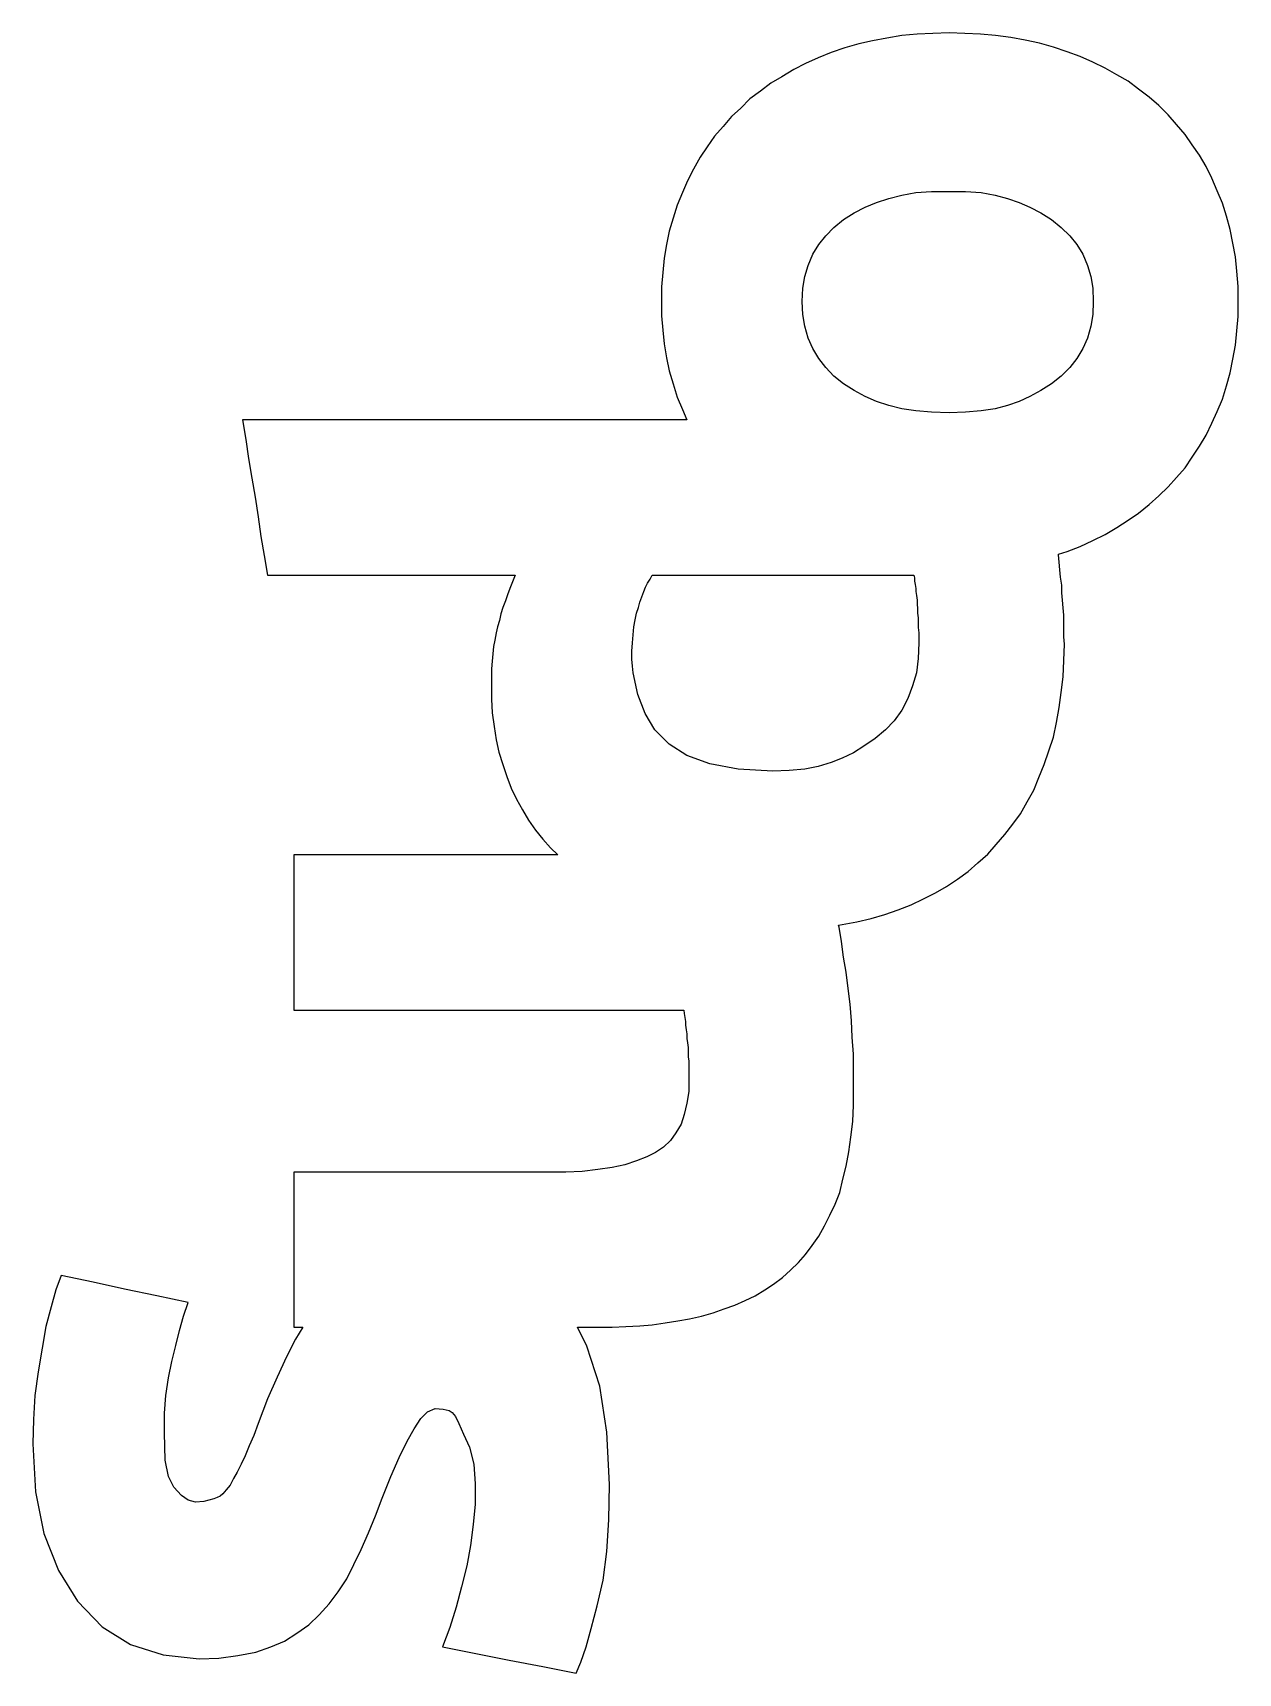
# Model space of a CAD drawing. Extents: x 0 to 162, y 0 to 221.
import ezdxf

# ---------------------------------------------------------------- set-up
doc = ezdxf.new("R2010")
doc.units = 0
doc.layers.add('Layer_1', color=7, linetype='CONTINUOUS')

msp = doc.modelspace()

# ---------------------------------------------------------------- linework, layer by layer
at = {"layer": 'Layer_1', "color": 7}
for points in [[(0, 30.868071), (0.352778, 24.429877), (1.499306, 18.785432), (3.439583, 13.846543), (5.997222, 9.701404), (9.348611, 6.261821), (13.140972, 3.880571), (17.550694, 2.46946), (22.401389, 1.940293), (25.047222, 2.028488), (27.604861, 2.381265), (29.986111, 2.822238), (32.014583, 3.527793), (33.866667, 4.321543), (35.542361, 5.379877), (37.129861, 6.526404), (38.540972, 7.849321), (39.863889, 9.348627), (41.098611, 10.936127), (42.245139, 12.700015), (43.215278, 14.640293), (44.185417, 16.668765), (45.155556, 18.873627), (46.125694, 21.166682), (47.007639, 23.547932), (48.154167, 26.458349), (49.300694, 29.015988), (50.359028, 31.220849), (51.329167, 32.896543), (52.211111, 34.307654), (53.093056, 35.189599), (54.151389, 35.630571), (55.209722, 35.542377), (56.003472, 35.365988), (56.444444, 35.101404), (56.885417, 34.572238), (57.326389, 33.602099), (57.94375, 32.190988), (58.7375, 30.427099), (59.354861, 28.134043), (59.53125, 25.48821), (59.53125, 22.754182), (59.266667, 20.020154), (58.913889, 17.197932), (58.384722, 14.463904), (57.679167, 11.641682), (56.973611, 8.907654), (56.091667, 6.173627), (55.121528, 3.527793), (59.619444, 2.645849), (64.117361, 1.763904), (68.615278, 0.88196), (73.113194, 0.000015), (73.730556, 1.499321), (74.436111, 3.527793), (75.141667, 5.997238), (75.935417, 9.084043), (76.729167, 12.523627), (77.258333, 16.404182), (77.522917, 20.637515), (77.611111, 25.400015), (77.258333, 32.455571), (76.288194, 38.629182), (74.524306, 44.009043), (73.289583, 46.566682), (76.111806, 46.566682), (77.963889, 46.566682), (79.815972, 46.654877), (81.668056, 46.743071), (83.34375, 46.91946), (85.107639, 47.184043), (86.783333, 47.448627), (88.370833, 47.71321), (89.958333, 48.065988), (91.545833, 48.50696), (93.045139, 49.036127), (94.45625, 49.565293), (95.867361, 50.182654), (97.190278, 50.800015), (98.513194, 51.593765), (99.659722, 52.387515), (100.894444, 53.26946), (101.952778, 54.239599), (103.011111, 55.297932), (103.98125, 56.356265), (104.863194, 57.590988), (105.745139, 58.82571), (106.538889, 60.236821), (107.244444, 61.647932), (107.95, 63.147238), (108.567361, 64.734738), (109.008333, 66.498627), (109.449306, 68.262515), (109.802083, 70.202793), (110.066667, 72.143071), (110.33125, 74.259738), (110.419444, 76.464599), (110.419444, 78.757654), (110.419444, 81.05071), (110.419444, 83.343765), (110.243056, 85.636821), (110.154861, 87.841682), (109.978472, 90.046543), (109.713889, 92.16321), (109.449306, 94.368071), (109.096528, 96.396543), (108.831944, 98.51321), (108.479167, 100.453488), (108.390972, 100.718071), (108.920139, 100.806265), (110.860417, 101.159043), (112.800694, 101.600015), (114.652778, 102.129182), (116.416667, 102.746543), (118.180556, 103.452099), (119.85625, 104.245849), (121.44375, 105.039599), (122.943056, 105.921543), (124.442361, 106.891682), (125.853472, 107.950015), (127.176389, 109.096543), (128.499306, 110.243071), (129.645833, 111.565988), (130.792361, 112.888904), (131.850694, 114.300015), (132.909028, 115.711127), (133.790972, 117.298627), (134.672917, 118.886127), (135.378472, 120.561821), (136.084028, 122.32571), (136.701389, 124.177793), (137.31875, 126.029877), (137.759722, 127.970154), (138.1125, 129.998627), (138.377083, 132.027099), (138.641667, 134.143765), (138.729861, 136.348627), (138.818056, 138.553488), (138.729861, 139.523627), (138.729861, 140.493765), (138.729861, 141.463904), (138.729861, 142.434043), (138.641667, 143.404182), (138.553472, 144.462515), (138.465278, 145.432654), (138.465278, 146.490988), (138.288889, 147.549321), (138.200694, 148.51946), (138.1125, 149.577793), (138.024306, 150.547932), (138.024306, 150.636127), (139.170833, 150.988904), (140.934722, 151.69446), (142.610417, 152.48821), (144.286111, 153.28196), (145.873611, 154.252099), (147.372917, 155.222238), (148.784028, 156.192377), (150.195139, 157.338904), (151.518056, 158.485432), (152.752778, 159.720154), (153.899306, 160.954877), (155.045833, 162.277793), (156.015972, 163.688904), (156.986111, 165.18821), (157.868056, 166.687515), (158.661806, 168.275015), (159.367361, 169.862515), (160.072917, 171.53821), (160.602083, 173.302099), (161.13125, 175.065988), (161.484028, 176.918071), (161.836806, 178.770154), (162.013194, 180.710432), (162.189583, 182.65071), (162.189583, 184.679182), (162.189583, 186.707654), (162.013194, 188.736127), (161.836806, 190.676404), (161.484028, 192.528488), (161.13125, 194.380571), (160.602083, 196.14446), (160.072917, 197.908349), (159.367361, 199.584043), (158.661806, 201.259738), (157.868056, 202.847238), (156.986111, 204.346543), (156.015972, 205.757654), (155.045833, 207.168765), (153.899306, 208.491682), (152.752778, 209.814599), (151.518056, 211.049321), (150.195139, 212.195849), (148.784028, 213.254182), (147.372917, 214.312515), (145.873611, 215.19446), (144.286111, 216.076404), (142.610417, 216.870154), (140.934722, 217.663904), (139.170833, 218.281265), (137.31875, 218.898627), (135.466667, 219.427793), (133.526389, 219.868765), (131.586111, 220.221543), (129.557639, 220.486127), (127.529167, 220.662515), (125.4125, 220.75071), (123.295833, 220.838904), (121.090972, 220.75071), (118.974306, 220.662515), (116.945833, 220.486127), (114.917361, 220.133349), (112.977083, 219.780571), (111.125, 219.339599), (109.272917, 218.810432), (107.420833, 218.193071), (105.656944, 217.487515), (103.98125, 216.693765), (102.39375, 215.900015), (100.80625, 214.929877), (99.306944, 214.047932), (97.895833, 212.989599), (96.484722, 211.931265), (95.25, 210.696543), (94.015278, 209.550015), (92.86875, 208.227099), (91.722222, 206.904182), (90.752083, 205.493071), (89.781944, 204.08196), (88.9, 202.49446), (88.10625, 200.90696), (87.400694, 199.31946), (86.695139, 197.643765), (86.165972, 195.879877), (85.636806, 194.115988), (85.284028, 192.352099), (84.93125, 190.500015), (84.754861, 188.559738), (84.578472, 186.61946), (84.578472, 184.679182), (84.578472, 182.738904), (84.754861, 180.798627), (84.93125, 178.946543), (85.284028, 177.09446), (85.636806, 175.330571), (86.165972, 173.566682), (86.695139, 171.802793), (87.400694, 170.127099), (88.018056, 168.715988), (81.403472, 168.715988), (68.086111, 168.715988), (54.76875, 168.715988), (41.539583, 168.715988), (28.222222, 168.715988), (28.663194, 166.070154), (29.015972, 163.512515), (29.456944, 160.866682), (29.897917, 158.309043), (30.338889, 155.66321), (30.691667, 153.017377), (31.132639, 150.459738), (31.573611, 147.813904), (35.71875, 147.813904), (39.952083, 147.813904), (44.097222, 147.813904), (48.242361, 147.813904), (52.3875, 147.813904), (56.620833, 147.813904), (60.765972, 147.813904), (64.911111, 147.813904), (64.558333, 146.93196), (64.205556, 146.050015), (63.852778, 145.168071), (63.588194, 144.374321), (63.235417, 143.492377), (62.970833, 142.610432), (62.794444, 141.728488), (62.529861, 140.846543), (62.353472, 140.052793), (62.177083, 139.082654), (62.000694, 138.20071), (61.9125, 137.230571), (61.824306, 136.260432), (61.736111, 135.202099), (61.736111, 134.143765), (61.736111, 133.085432), (61.736111, 131.145154), (61.824306, 129.293071), (62.088889, 127.440988), (62.353472, 125.677099), (62.70625, 124.001404), (63.235417, 122.32571), (63.764583, 120.73821), (64.381944, 119.15071), (65.0875, 117.651404), (65.88125, 116.240293), (66.675, 114.829182), (67.645139, 113.506265), (68.615278, 112.271543), (69.673611, 111.125015), (70.64375, 110.154877), (61.736111, 110.154877), (52.828472, 110.154877), (43.920833, 110.154877), (35.101389, 110.154877), (35.101389, 107.597238), (35.101389, 104.951404), (35.101389, 102.305571), (35.101389, 99.747932), (35.101389, 97.102099), (35.101389, 94.54446), (35.101389, 91.898627), (35.101389, 89.252793), (41.627778, 89.252793), (48.242361, 89.252793), (54.76875, 89.252793), (61.295139, 89.252793), (67.909722, 89.252793), (74.436111, 89.252793), (81.050694, 89.252793), (87.577083, 89.252793), (87.665278, 88.811821), (87.753472, 88.282654), (87.841667, 87.753488), (87.841667, 87.224321), (87.929861, 86.60696), (88.018056, 86.077793), (88.018056, 85.460432), (88.10625, 84.843071), (88.194444, 84.22571), (88.194444, 83.608349), (88.194444, 82.990988), (88.282639, 82.373627), (88.282639, 81.756265), (88.282639, 81.138904), (88.282639, 80.609738), (88.282639, 80.080571), (88.282639, 78.316682), (88.018056, 76.729182), (87.665278, 75.229877), (87.224306, 73.90696), (86.51875, 72.760432), (85.813194, 71.702099), (84.843056, 70.820154), (83.784722, 70.114599), (82.638194, 69.497238), (81.227083, 68.968071), (79.639583, 68.438904), (77.963889, 68.086127), (76.023611, 67.821543), (73.906944, 67.55696), (71.702083, 67.468765), (69.232639, 67.468765), (64.999306, 67.468765), (60.677778, 67.468765), (56.444444, 67.468765), (52.122917, 67.468765), (47.889583, 67.468765), (43.568056, 67.468765), (39.334722, 67.468765), (35.101389, 67.468765), (35.101389, 64.822932), (35.101389, 62.177099), (35.101389, 59.61946), (35.101389, 56.973627), (35.101389, 54.415988), (35.101389, 51.770154), (35.101389, 49.124321), (35.101389, 46.566682), (36.336111, 46.566682), (35.365972, 44.979182), (34.13125, 42.597932), (32.896528, 39.863904), (31.573611, 36.953488), (30.338889, 33.602099), (29.721528, 32.014599), (29.104167, 30.603488), (28.575, 29.280571), (28.045833, 28.134043), (27.516667, 27.07571), (26.9875, 26.193765), (26.546528, 25.311821), (26.017361, 24.69446), (25.576389, 24.165293), (25.223611, 23.812515), (24.782639, 23.636127), (24.341667, 23.459738), (23.01875, 23.10696), (21.872222, 23.018765), (20.902083, 23.283349), (20.020139, 23.90071), (18.961806, 25.047238), (18.25625, 26.458349), (17.815278, 28.66321), (17.727083, 32.367377), (17.727083, 35.01321), (17.903472, 37.39446), (18.25625, 39.77571), (18.697222, 41.980571), (19.226389, 44.097238), (19.755556, 46.12571), (20.284722, 48.065988), (20.902083, 49.918071), (16.66875, 50.800015), (12.347222, 51.68196), (8.113889, 52.652099), (3.792361, 53.534043), (3.086806, 51.593765), (2.469444, 49.30071), (1.763889, 46.654877), (1.234722, 43.74446), (0.705556, 40.56946), (0.264583, 37.39446), (0.088194, 34.131265), (0, 30.868071)], [(103.540278, 184.679182), (103.628472, 186.443071), (103.893056, 188.030571), (104.334028, 189.529877), (104.951389, 191.029182), (105.745139, 192.352099), (106.715278, 193.498627), (107.773611, 194.645154), (109.096528, 195.703488), (110.507639, 196.585432), (112.006944, 197.379182), (113.50625, 197.996543), (115.181944, 198.52571), (116.945833, 198.966682), (118.797917, 199.31946), (120.914583, 199.495849), (123.295833, 199.495849), (125.500694, 199.495849), (127.617361, 199.31946), (129.469444, 198.966682), (131.145139, 198.52571), (132.732639, 197.996543), (134.14375, 197.379182), (135.643056, 196.585432), (137.054167, 195.703488), (138.377083, 194.645154), (139.523611, 193.498627), (140.49375, 192.352099), (141.2875, 191.029182), (141.904861, 189.529877), (142.345833, 188.030571), (142.610417, 186.443071), (142.698611, 184.679182), (142.610417, 182.915293), (142.345833, 181.327793), (141.904861, 179.740293), (141.2875, 178.329182), (140.49375, 177.006265), (139.523611, 175.771543), (138.377083, 174.625015), (137.054167, 173.566682), (135.643056, 172.684738), (134.14375, 171.890988), (132.732639, 171.185432), (131.145139, 170.656265), (129.469444, 170.215293), (127.617361, 169.95071), (125.500694, 169.774321), (123.295833, 169.686127), (120.914583, 169.774321), (118.797917, 169.95071), (116.945833, 170.215293), (115.181944, 170.656265), (113.50625, 171.185432), (112.006944, 171.890988), (110.507639, 172.684738), (109.096528, 173.566682), (107.773611, 174.625015), (106.715278, 175.771543), (105.745139, 177.006265), (104.951389, 178.329182), (104.334028, 179.740293), (103.893056, 181.327793), (103.628472, 182.915293), (103.540278, 184.679182)], [(80.609722, 136.525015), (80.609722, 137.583349), (80.697917, 138.729877), (80.786111, 139.78821), (80.874306, 140.846543), (81.050694, 141.816682), (81.227083, 142.698627), (81.491667, 143.492377), (81.668056, 144.197932), (81.932639, 144.903488), (82.197222, 145.609043), (82.461806, 146.226404), (82.726389, 146.755571), (83.079167, 147.284738), (83.34375, 147.813904), (87.753472, 147.813904), (92.163194, 147.813904), (96.572917, 147.813904), (100.894444, 147.813904), (105.304167, 147.813904), (109.713889, 147.813904), (114.123611, 147.813904), (118.533333, 147.813904), (118.621528, 147.461127), (118.621528, 147.020154), (118.709722, 146.579182), (118.797917, 146.050015), (118.797917, 145.609043), (118.886111, 145.079877), (118.974306, 144.462515), (118.974306, 143.933349), (119.0625, 143.315988), (119.0625, 142.698627), (119.150694, 142.081265), (119.150694, 141.37571), (119.150694, 140.758349), (119.238889, 140.052793), (119.238889, 139.435432), (119.238889, 138.729877), (119.150694, 136.61321), (118.886111, 134.672932), (118.356944, 132.909043), (117.739583, 131.233349), (116.945833, 129.645849), (115.8875, 128.234738), (114.740972, 127.000015), (113.329861, 125.853488), (111.830556, 124.795154), (110.419444, 123.91321), (108.920139, 123.207654), (107.420833, 122.590293), (105.656944, 122.061127), (103.893056, 121.708349), (101.776389, 121.53196), (99.571528, 121.443765), (94.897222, 121.708349), (91.104861, 122.413904), (88.018056, 123.560432), (85.636806, 125.059738), (83.696528, 127.000015), (82.373611, 129.204877), (81.403472, 131.762515), (80.786111, 134.672932), (80.697917, 135.554877), (80.609722, 136.525015)]]:
    msp.add_lwpolyline(points, dxfattribs=at)

doc.saveas('drawing.dxf')
